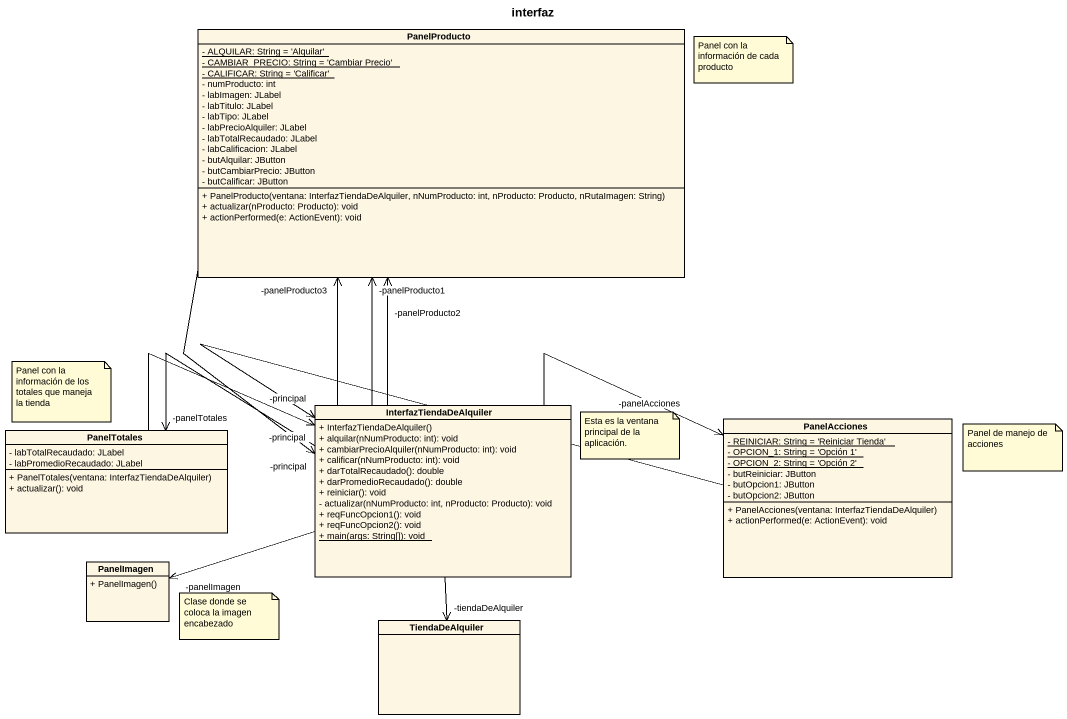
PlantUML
@startuml
title interfaz
hide circle
hide empty members
skinparam classAttributeIconSize 0
class PanelProducto {
  {static} - ALQUILAR: String = 'Alquilar'
  {static} - CAMBIAR_PRECIO: String = 'Cambiar Precio'
  {static} - CALIFICAR: String = 'Calificar'
  - numProducto: int
  - labImagen: JLabel
  - labTitulo: JLabel
  - labTipo: JLabel
  - labPrecioAlquiler: JLabel
  - labTotalRecaudado: JLabel
  - labCalificacion: JLabel
  - butAlquilar: JButton
  - butCambiarPrecio: JButton
  - butCalificar: JButton
  + PanelProducto(ventana: InterfazTiendaDeAlquiler, nNumProducto: int, nProducto: Producto, nRutaImagen: String)
  + actualizar(nProducto: Producto): void
  + actionPerformed(e: ActionEvent): void
}
class InterfazTiendaDeAlquiler {
  + InterfazTiendaDeAlquiler()
  + alquilar(nNumProducto: int): void
  + cambiarPrecioAlquiler(nNumProducto: int): void
  + calificar(nNumProducto: int): void
  + darTotalRecaudado(): double
  + darPromedioRecaudado(): double
  + reiniciar(): void
  - actualizar(nNumProducto: int, nProducto: Producto): void
  + reqFuncOpcion1(): void
  + reqFuncOpcion2(): void
  {static} + main(args: String[]): void
}
class PanelTotales {
  - labTotalRecaudado: JLabel
  - labPromedioRecaudado: JLabel
  + PanelTotales(ventana: InterfazTiendaDeAlquiler)
  + actualizar(): void
}
class PanelAcciones {
  {static} - REINICIAR: String = 'Reiniciar Tienda'
  {static} - OPCION_1: String = 'Opción 1'
  {static} - OPCION_2: String = 'Opción 2'
  - butReiniciar: JButton
  - butOpcion1: JButton
  - butOpcion2: JButton
  + PanelAcciones(ventana: InterfazTiendaDeAlquiler)
  + actionPerformed(e: ActionEvent): void
}
class PanelImagen {
  + PanelImagen()
}
class TiendaDeAlquiler
PanelProducto --> "-principal" InterfazTiendaDeAlquiler
InterfazTiendaDeAlquiler -up-> "-panelProducto1" PanelProducto
InterfazTiendaDeAlquiler -up-> "-panelProducto2" PanelProducto
InterfazTiendaDeAlquiler -up-> "-panelProducto3" PanelProducto
InterfazTiendaDeAlquiler -left-> "-panelTotales" PanelTotales
InterfazTiendaDeAlquiler -right-> "-panelAcciones" PanelAcciones
InterfazTiendaDeAlquiler -left-> "-panelImagen" PanelImagen
InterfazTiendaDeAlquiler --> "-tiendaDeAlquiler" TiendaDeAlquiler
PanelTotales -right-> "-principal" InterfazTiendaDeAlquiler
PanelAcciones -left-> "-principal" InterfazTiendaDeAlquiler
note as N1
  Panel con la información de cada producto
end note
note as N2
  Panel con la información de los totales que maneja la tienda
end note
note as N3
  Esta es la ventana principal de la aplicación.
end note
note as N4
  Panel de manejo de acciones
end note
note as N5
  Clase donde se coloca la imagen encabezado
end note
@enduml
